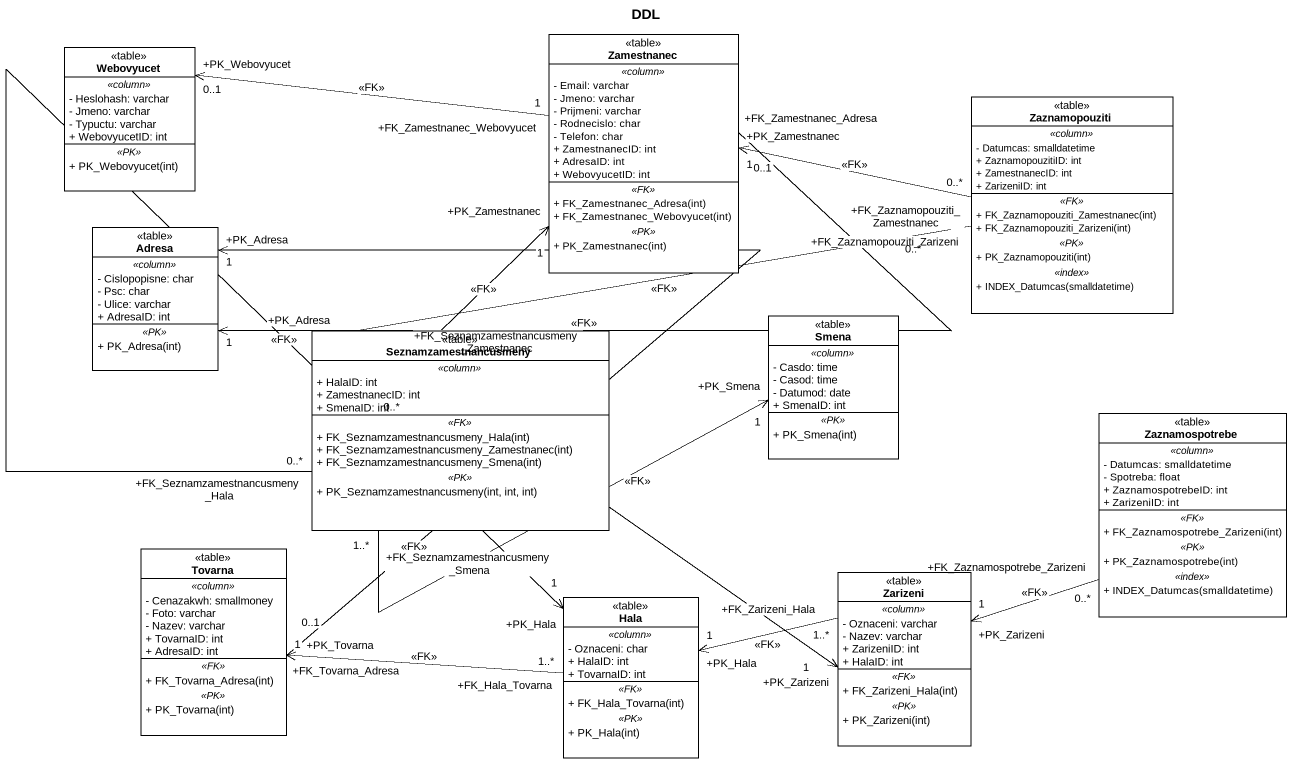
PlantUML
@startuml
title DDL
hide circle
hide empty members
skinparam classAttributeIconSize 0
class Webovyucet <<table>> {
  .. <<column>> ..
  - Heslohash: varchar
  - Jmeno: varchar
  - Typuctu: varchar
  + WebovyucetID: int
  .. <<PK>> ..
  + PK_Webovyucet(int)
}
class Zamestnanec <<table>> {
  .. <<column>> ..
  - Email: varchar
  - Jmeno: varchar
  - Prijmeni: varchar
  - Rodnecislo: char
  - Telefon: char
  + ZamestnanecID: int
  + AdresaID: int
  + WebovyucetID: int
  .. <<FK>> ..
  + FK_Zamestnanec_Adresa(int)
  + FK_Zamestnanec_Webovyucet(int)
  .. <<PK>> ..
  + PK_Zamestnanec(int)
}
class Zaznamopouziti <<table>> {
  .. <<column>> ..
  - Datumcas: smalldatetime
  + ZaznamopouzitiID: int
  + ZamestnanecID: int
  + ZarizeniID: int
  .. <<FK>> ..
  + FK_Zaznamopouziti_Zamestnanec(int)
  + FK_Zaznamopouziti_Zarizeni(int)
  .. <<PK>> ..
  + PK_Zaznamopouziti(int)
  .. <<index>> ..
  + INDEX_Datumcas(smalldatetime)
}
class Adresa <<table>> {
  .. <<column>> ..
  - Cislopopisne: char
  - Psc: char
  - Ulice: varchar
  + AdresaID: int
  .. <<PK>> ..
  + PK_Adresa(int)
}
class Seznamzamestnancusmeny <<table>> {
  .. <<column>> ..
  + HalaID: int
  + ZamestnanecID: int
  + SmenaID: int
  .. <<FK>> ..
  + FK_Seznamzamestnancusmeny_Hala(int)
  + FK_Seznamzamestnancusmeny_Zamestnanec(int)
  + FK_Seznamzamestnancusmeny_Smena(int)
  .. <<PK>> ..
  + PK_Seznamzamestnancusmeny(int, int, int)
}
class Smena <<table>> {
  .. <<column>> ..
  - Casdo: time
  - Casod: time
  - Datumod: date
  + SmenaID: int
  .. <<PK>> ..
  + PK_Smena(int)
}
class Zaznamospotrebe <<table>> {
  .. <<column>> ..
  - Datumcas: smalldatetime
  - Spotreba: float
  + ZaznamospotrebeID: int
  + ZarizeniID: int
  .. <<FK>> ..
  + FK_Zaznamospotrebe_Zarizeni(int)
  .. <<PK>> ..
  + PK_Zaznamospotrebe(int)
  .. <<index>> ..
  + INDEX_Datumcas(smalldatetime)
}
class Tovarna <<table>> {
  .. <<column>> ..
  - Cenazakwh: smallmoney
  - Foto: varchar
  - Nazev: varchar
  + TovarnaID: int
  + AdresaID: int
  .. <<FK>> ..
  + FK_Tovarna_Adresa(int)
  .. <<PK>> ..
  + PK_Tovarna(int)
}
class Hala <<table>> {
  .. <<column>> ..
  - Oznaceni: char
  + HalaID: int
  + TovarnaID: int
  .. <<FK>> ..
  + FK_Hala_Tovarna(int)
  .. <<PK>> ..
  + PK_Hala(int)
}
class Zarizeni <<table>> {
  .. <<column>> ..
  - Oznaceni: varchar
  - Nazev: varchar
  + ZarizeniID: int
  + HalaID: int
  .. <<FK>> ..
  + FK_Zarizeni_Hala(int)
  .. <<PK>> ..
  + PK_Zarizeni(int)
}
Zamestnanec "+FK_Zamestnanec_Webovyucet\n1" -left-> "+PK_Webovyucet\n0..1" Webovyucet : <<FK>>
Zamestnanec "+FK_Zamestnanec_Adresa\n0..1" -left-> "+PK_Adresa\n1" Adresa : <<FK>>
Zaznamopouziti "+FK_Zaznamopouziti_Zamestnanec\n0..*" -left-> "+PK_Zamestnanec\n1" Zamestnanec : <<FK>>
Zaznamopouziti "+FK_Zaznamopouziti_Zarizeni\n0..*" --> "+PK_Zarizeni\n1" Zarizeni : <<FK>>
Seznamzamestnancusmeny "+FK_Seznamzamestnancusmeny_Zamestnanec\n0..*" -up-> "+PK_Zamestnanec\n1" Zamestnanec : <<FK>>
Seznamzamestnancusmeny "+FK_Seznamzamestnancusmeny_Smena\n1..*" -right-> "+PK_Smena\n1" Smena : <<FK>>
Seznamzamestnancusmeny "+FK_Seznamzamestnancusmeny_Hala\n0..*" --> "+PK_Hala\n1" Hala : <<FK>>
Zaznamospotrebe "+FK_Zaznamospotrebe_Zarizeni\n0..*" -left-> "+PK_Zarizeni\n1" Zarizeni : <<FK>>
Tovarna "+FK_Tovarna_Adresa\n0..1" -up-> "+PK_Adresa\n1" Adresa : <<FK>>
Hala "+FK_Hala_Tovarna\n1..*" -left-> "+PK_Tovarna\n1" Tovarna : <<FK>>
Zarizeni "+FK_Zarizeni_Hala\n1..*" -left-> "+PK_Hala\n1" Hala : <<FK>>
@enduml
